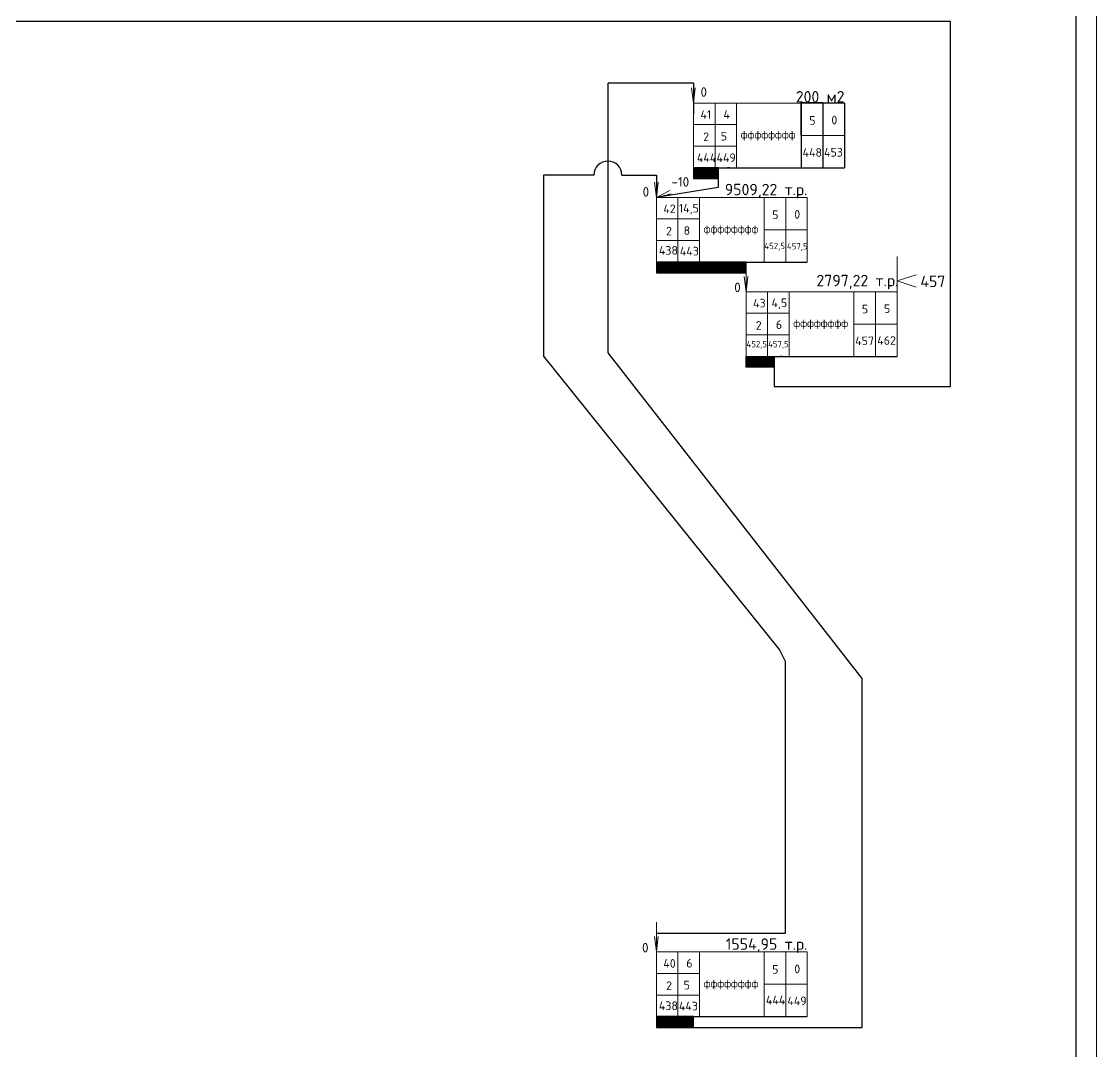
# Model space of a CAD drawing. Header units: millimetres. Extents: x -152693 to 518302, y -31658 to 793547.
# Drawn here: x -92232 to -64388, y 48391 to 75074 of the extents above; entities that cross this region are included whole.
import ezdxf

# ---------------------------------------------------------------- set-up
doc = ezdxf.new("R2010")
doc.units = ezdxf.units.MM
doc.styles.add('PDF ISOCPEUR', font='isocpeur.ttf')
doc.styles.add('ГОСТ 450', font='isocpeur.ttf', dxfattribs={"height": 450})

msp = doc.modelspace()

# ---------------------------------------------------------------- hatches: boundary and pattern name
at = {"lineweight": 20}
h = msp.add_hatch(color=5, dxfattribs=at)
h.dxf.hatch_style = 1
h.paths.add_polyline_path([(-74827.33864, 71006.14534), (-74667.04961, 71006.14534), (-74667.04961, 71285.49821), (-74827.33864, 71285.49821)])
h = msp.add_hatch(color=5, dxfattribs=at)
h.dxf.hatch_style = 1
h.paths.add_polyline_path([(-74827.33864, 71006.14534), (-74667.04961, 71006.14534), (-74667.04961, 71285.49821), (-74827.33864, 71285.49821)])
h = msp.add_hatch(color=5, dxfattribs=at)
h.dxf.hatch_style = 1
h.paths.add_polyline_path([(-74667.04961, 71006.14534), (-74506.76058, 71006.14534), (-74506.76058, 71285.49821), (-74667.04961, 71285.49821)])
h = msp.add_hatch(color=5, dxfattribs=at)
h.dxf.hatch_style = 1
h.paths.add_polyline_path([(-74667.04961, 71006.14534), (-74506.76058, 71006.14534), (-74506.76058, 71285.49821), (-74667.04961, 71285.49821)])
h = msp.add_hatch(color=5, dxfattribs=at)
h.dxf.hatch_style = 1
h.paths.add_polyline_path([(-74506.76058, 71006.14534), (-74346.47154, 71006.14534), (-74346.47154, 71285.49821), (-74506.76058, 71285.49821)])
h = msp.add_hatch(color=5, dxfattribs=at)
h.dxf.hatch_style = 1
h.paths.add_polyline_path([(-74506.76058, 71006.14534), (-74346.47154, 71006.14534), (-74346.47154, 71285.49821), (-74506.76058, 71285.49821)])
h = msp.add_hatch(color=5, dxfattribs=at)
h.dxf.hatch_style = 1
h.paths.add_polyline_path([(-74346.47154, 71006.14534), (-74186.18251, 71006.14534), (-74186.18251, 71285.49821), (-74346.47154, 71285.49821)])
h = msp.add_hatch(color=5, dxfattribs=at)
h.dxf.hatch_style = 1
h.paths.add_polyline_path([(-74346.47154, 71006.14534), (-74186.18251, 71006.14534), (-74186.18251, 71285.49821), (-74346.47154, 71285.49821)])
h = msp.add_hatch(color=1, dxfattribs=at)
h.dxf.hatch_style = 1
h.paths.add_polyline_path([(-75789.07283, 68562.63435), (-75628.7838, 68562.63435), (-75628.7838, 68841.98722), (-75789.07283, 68841.98722)])
h = msp.add_hatch(color=1, dxfattribs=at)
h.dxf.hatch_style = 1
h.paths.add_polyline_path([(-75628.7838, 68562.63435), (-75468.49476, 68562.63435), (-75468.49476, 68841.98722), (-75628.7838, 68841.98722)])
h = msp.add_hatch(color=1, dxfattribs=at)
h.dxf.hatch_style = 1
h.paths.add_polyline_path([(-75468.49476, 68562.63435), (-75308.20573, 68562.63435), (-75308.20573, 68841.98722), (-75468.49476, 68841.98722)])
h = msp.add_hatch(color=1, dxfattribs=at)
h.dxf.hatch_style = 1
h.paths.add_polyline_path([(-75308.20573, 68562.63435), (-75147.9167, 68562.63435), (-75147.9167, 68841.98722), (-75308.20573, 68841.98722)])
h = msp.add_hatch(color=1, dxfattribs=at)
h.dxf.hatch_style = 1
h.paths.add_polyline_path([(-75147.9167, 68562.63435), (-74987.62767, 68562.63435), (-74987.62767, 68841.98722), (-75147.9167, 68841.98722)])
h = msp.add_hatch(color=1, dxfattribs=at)
h.dxf.hatch_style = 1
h.paths.add_polyline_path([(-74987.62767, 68562.63435), (-74827.33864, 68562.63435), (-74827.33864, 68841.98722), (-74987.62767, 68841.98722)])
h = msp.add_hatch(color=1, dxfattribs=at)
h.dxf.hatch_style = 1
h.paths.add_polyline_path([(-74827.33864, 68562.63435), (-74667.04961, 68562.63435), (-74667.04961, 68841.98722), (-74827.33864, 68841.98722)])
h = msp.add_hatch(color=1, dxfattribs=at)
h.dxf.hatch_style = 1
h.paths.add_polyline_path([(-74667.04961, 68562.63435), (-74506.76058, 68562.63435), (-74506.76058, 68841.98722), (-74667.04961, 68841.98722)])
h = msp.add_hatch(color=1, dxfattribs=at)
h.dxf.hatch_style = 1
h.paths.add_polyline_path([(-74506.76058, 68562.63435), (-74346.47154, 68562.63435), (-74346.47154, 68841.98722), (-74506.76058, 68841.98722)])
h = msp.add_hatch(color=1, dxfattribs=at)
h.dxf.hatch_style = 1
h.paths.add_polyline_path([(-74346.47154, 68562.63435), (-74186.18251, 68562.63435), (-74186.18251, 68841.98722), (-74346.47154, 68841.98722)])
h = msp.add_hatch(color=1, dxfattribs=at)
h.dxf.hatch_style = 1
h.paths.add_polyline_path([(-74186.18251, 68562.63435), (-74025.89348, 68562.63435), (-74025.89348, 68841.98722), (-74186.18251, 68841.98722)])
h = msp.add_hatch(color=1, dxfattribs=at)
h.dxf.hatch_style = 1
h.paths.add_polyline_path([(-74025.89348, 68562.63435), (-73865.60445, 68562.63435), (-73865.60445, 68841.98722), (-74025.89348, 68841.98722)])
h = msp.add_hatch(color=1, dxfattribs=at)
h.dxf.hatch_style = 1
h.paths.add_polyline_path([(-73865.60445, 68562.63435), (-73705.31542, 68562.63435), (-73705.31542, 68841.98722), (-73865.60445, 68841.98722)])
h = msp.add_hatch(color=1, dxfattribs=at)
h.dxf.hatch_style = 1
h.paths.add_polyline_path([(-73705.31542, 68562.63435), (-73545.02639, 68562.63435), (-73545.02639, 68841.98722), (-73705.31542, 68841.98722)])
h = msp.add_hatch(color=1, dxfattribs=at)
h.dxf.hatch_style = 1
h.paths.add_polyline_path([(-73625.1709, 68562.63435), (-73464.88187, 68562.63435), (-73464.88187, 68841.98722), (-73625.1709, 68841.98722)])
h = msp.add_hatch(color=1, dxfattribs=at)
h.dxf.hatch_style = 1
h.paths.add_polyline_path([(-73464.88187, 66119.12337), (-73304.59284, 66119.12337), (-73304.59284, 66398.47624), (-73464.88187, 66398.47624)])
h = msp.add_hatch(color=1, dxfattribs=at)
h.dxf.hatch_style = 1
h.paths.add_polyline_path([(-73304.59284, 66119.12337), (-73144.30381, 66119.12337), (-73144.30381, 66398.47624), (-73304.59284, 66398.47624)])
h = msp.add_hatch(color=1, dxfattribs=at)
h.dxf.hatch_style = 1
h.paths.add_polyline_path([(-73144.30381, 66119.12337), (-72984.01478, 66119.12337), (-72984.01478, 66398.47624), (-73144.30381, 66398.47624)])
h = msp.add_hatch(color=1, dxfattribs=at)
h.dxf.hatch_style = 1
h.paths.add_polyline_path([(-72984.01478, 66119.12337), (-72823.72575, 66119.12337), (-72823.72575, 66398.47624), (-72984.01478, 66398.47624)])
h = msp.add_hatch(color=1, dxfattribs=at)
h.dxf.hatch_style = 1
h.paths.add_polyline_path([(-72894.00243, 66119.12337), (-72733.7134, 66119.12337), (-72733.7134, 66398.47624), (-72894.00243, 66398.47624)])
at = {"lineweight": 20, "true_color": 0xed1f24}
h = msp.add_hatch(color=240, dxfattribs=at)
h.dxf.hatch_style = 1
h.paths.add_polyline_path([(-75789.07283, 49014.54647), (-75628.7838, 49014.54647), (-75628.7838, 49293.89935), (-75789.07283, 49293.89935)])
h = msp.add_hatch(color=240, dxfattribs=at)
h.dxf.hatch_style = 1
h.paths.add_polyline_path([(-75789.07283, 49014.54647), (-75628.7838, 49014.54647), (-75628.7838, 49293.89935), (-75789.07283, 49293.89935)])
h = msp.add_hatch(color=240, dxfattribs=at)
h.dxf.hatch_style = 1
h.paths.add_polyline_path([(-75628.7838, 49014.54647), (-75468.49476, 49014.54647), (-75468.49476, 49293.89935), (-75628.7838, 49293.89935)])
h = msp.add_hatch(color=240, dxfattribs=at)
h.dxf.hatch_style = 1
h.paths.add_polyline_path([(-75628.7838, 49014.54647), (-75468.49476, 49014.54647), (-75468.49476, 49293.89935), (-75628.7838, 49293.89935)])
h = msp.add_hatch(color=240, dxfattribs=at)
h.dxf.hatch_style = 1
h.paths.add_polyline_path([(-75468.49476, 49014.54647), (-75308.20573, 49014.54647), (-75308.20573, 49293.89935), (-75468.49476, 49293.89935)])
h = msp.add_hatch(color=240, dxfattribs=at)
h.dxf.hatch_style = 1
h.paths.add_polyline_path([(-75468.49476, 49014.54647), (-75308.20573, 49014.54647), (-75308.20573, 49293.89935), (-75468.49476, 49293.89935)])
h = msp.add_hatch(color=240, dxfattribs=at)
h.dxf.hatch_style = 1
h.paths.add_polyline_path([(-75308.20573, 49014.54647), (-75147.9167, 49014.54647), (-75147.9167, 49293.89935), (-75308.20573, 49293.89935)])
h = msp.add_hatch(color=240, dxfattribs=at)
h.dxf.hatch_style = 1
h.paths.add_polyline_path([(-75308.20573, 49014.54647), (-75147.9167, 49014.54647), (-75147.9167, 49293.89935), (-75308.20573, 49293.89935)])
h = msp.add_hatch(color=240, dxfattribs=at)
h.dxf.hatch_style = 1
h.paths.add_polyline_path([(-75147.9167, 49014.54647), (-74987.62767, 49014.54647), (-74987.62767, 49293.89935), (-75147.9167, 49293.89935)])
h = msp.add_hatch(color=240, dxfattribs=at)
h.dxf.hatch_style = 1
h.paths.add_polyline_path([(-75147.9167, 49014.54647), (-74987.62767, 49014.54647), (-74987.62767, 49293.89935), (-75147.9167, 49293.89935)])
h = msp.add_hatch(color=240, dxfattribs=at)
h.dxf.hatch_style = 1
h.paths.add_polyline_path([(-74987.62767, 49014.54647), (-74827.33864, 49014.54647), (-74827.33864, 49293.89935), (-74987.62767, 49293.89935)])
h = msp.add_hatch(color=240, dxfattribs=at)
h.dxf.hatch_style = 1
h.paths.add_polyline_path([(-74987.62767, 49014.54647), (-74827.33864, 49014.54647), (-74827.33864, 49293.89935), (-74987.62767, 49293.89935)])

# ---------------------------------------------------------------- linework, layer by layer
at = {"color": 0, "lineweight": 30, "ltscale": 1000}
for p, q in [((-64913.2664, 56712.26969), (-64913.2664, 87897.26969)), ((-64913.2664, 26577.26969), (-64913.2664, 56712.26969))]:
    msp.add_line(p, q, dxfattribs=at)
for p, q in [((-70055.09251, 75070.12998), (-145974.27143, 75070.12998)), ((-68172.83834, 75070.12998), (-70055.09251, 75070.12998)), ((-68172.83834, 65617.96377), (-68172.83834, 75070.12998)), ((-77037.53176, 66491.38282), (-77037.53176, 73478.44794)), ((-74827.33864, 73478.44794), (-77037.53176, 73478.44794)), ((-74827.33864, 73478.44794), (-74827.33864, 72682.26257)), ((-72033.80992, 72123.55683), (-72033.80992, 72976.57413)), ((-72033.80992, 72976.57413), (-72033.80992, 71285.49821)), ((-70916.39843, 72961.61544), (-72033.80992, 72976.57413)), ((-72033.80992, 72976.57413), (-71475.10417, 72969.09479)), ((-71475.10417, 72969.09479), (-71475.10417, 71285.49821)), ((-70916.39843, 72961.61544), (-70916.39843, 71285.49821)), ((-74827.33864, 71285.49821), (-73685.57975, 71285.49821)), ((-74827.33864, 71285.49821), (-70916.39843, 71285.49821)), ((-74827.33864, 71285.49821), (-70916.39843, 71285.49821)), ((-74827.33864, 71285.49821), (-72871.86853, 71285.49821)), ((-74827.33864, 71285.49821), (-70916.39843, 71285.49821)), ((-74827.33864, 71285.49821), (-70916.39843, 71285.49821)), ((-74827.33864, 71285.49821), (-70916.39843, 71285.49821)), ((-74186.18251, 71285.49821), (-74827.33864, 71285.49821)), ((-74827.33864, 71285.49821), (-74827.33864, 71006.14534)), ((-74186.18251, 71285.49821), (-74186.18251, 70772.73015)), ((-73896.1624, 71285.49821), (-73945.74897, 71285.49821)), ((-77407.43382, 71093.68698), (-78713.00068, 71093.68698)), ((-78713.00068, 71093.68698), (-78713.00068, 66415.74727)), ((-76682.35385, 71093.68698), (-75789.07283, 71093.68698)), ((-75789.07283, 71093.68698), (-75789.07283, 70518.10446)), ((-74827.33864, 71006.14534), (-74186.18251, 71006.14534)), ((-74186.18251, 70772.73015), (-75789.07283, 70518.10446)), ((-75789.07283, 68841.98722), (-74647.31394, 68841.98722)), ((-75789.07283, 68841.98722), (-71878.13262, 68841.98722)), ((-75789.07283, 68841.98722), (-71878.13262, 68841.98722)), ((-75789.07283, 68841.98722), (-74159.51441, 68841.98722)), ((-75789.07283, 68841.98722), (-71878.13262, 68841.98722)), ((-75789.07283, 68841.98722), (-71878.13262, 68841.98722)), ((-75789.07283, 68841.98722), (-71878.13262, 68841.98722)), ((-75789.07283, 68841.98722), (-75789.07283, 68562.63435)), ((-73461.13222, 68841.98722), (-75789.07283, 68841.98722)), ((-74857.89659, 68841.98722), (-74907.48315, 68841.98722)), ((-73464.88187, 68562.63435), (-73461.13222, 68841.98722)), ((-75789.07283, 68562.63435), (-73464.88187, 68562.63435)), ((-72603.15352, 58804.78148), (-78713.00068, 66415.74727)), ((-70459.27931, 58056.61674), (-77037.53176, 66491.38282)), ((-73464.88187, 66398.47624), (-72323.12298, 66398.47624)), ((-73464.88187, 66398.47624), (-69553.94166, 66398.47624)), ((-73464.88187, 66398.47624), (-69553.94166, 66398.47624)), ((-73464.88187, 66398.47624), (-71835.32345, 66398.47624)), ((-73464.88187, 66398.47624), (-69553.94166, 66398.47624)), ((-73464.88187, 66398.47624), (-69553.94166, 66398.47624)), ((-73464.88187, 66398.47624), (-69553.94166, 66398.47624)), ((-73464.88187, 66119.12337), (-73464.88187, 66398.47624)), ((-73464.88187, 66398.47624), (-72733.7134, 66398.47624)), ((-72733.7134, 66398.47624), (-72733.7134, 65617.96377)), ((-72533.70563, 66398.47624), (-72583.2922, 66398.47624)), ((-72733.7134, 66119.12337), (-73464.88187, 66119.12337)), ((-72733.7134, 65617.96377), (-68172.83834, 65617.96377)), ((-72443.90259, 58496.40101), (-72603.15352, 58804.78148)), ((-72443.06542, 51458.05746), (-72443.90259, 58496.40101)), ((-70459.27931, 58056.61674), (-70459.27931, 58056.61674)), ((-70459.27931, 49014.54647), (-70459.27931, 58056.61674)), ((-75789.07283, 51458.05746), (-72443.06542, 51458.05746)), ((-72602.27966, 51458.05746), (-72443.06542, 51458.05746))]:
    msp.add_line(p, q)
at = {"lineweight": 20}
for p, q in [((-70916.39843, 72961.61544), (-74827.33864, 72961.61544)), ((-74268.63289, 72961.61544), (-74268.63289, 71285.49821)), ((-73709.92715, 72961.61544), (-73709.92715, 71285.49821)), ((-74827.33864, 72682.26257), (-74827.33864, 71285.49821)), ((-74827.33864, 72402.9097), (-73709.92715, 72402.9097)), ((-72033.80992, 72123.55683), (-70916.39843, 72123.55683)), ((-74827.33864, 71844.20395), (-73709.92715, 71844.20395)), ((-74827.33864, 71285.49821), (-70916.39843, 71285.49821)), ((-71878.13262, 70518.10446), (-75789.07283, 70518.10446)), ((-75789.07283, 70518.10446), (-75789.07283, 68841.98722)), ((-75230.36708, 70518.10446), (-75230.36708, 68841.98722)), ((-74671.66134, 70518.10446), (-74671.66134, 68841.98722)), ((-72995.5441, 70518.10446), (-72995.5441, 68841.98722)), ((-72436.83836, 70518.10446), (-72436.83836, 68841.98722)), ((-71878.13262, 70518.10446), (-71878.13262, 68841.98722)), ((-75789.07283, 69959.39871), (-74671.66134, 69959.39871)), ((-72995.5441, 69680.04584), (-71878.13262, 69680.04584)), ((-75789.07283, 69400.69297), (-74671.66134, 69400.69297)), ((-75789.07283, 68841.98722), (-71878.13262, 68841.98722)), ((-69553.94166, 68074.59347), (-73464.88187, 68074.59347)), ((-72906.17613, 68074.59347), (-72906.17613, 66398.47624)), ((-72347.47038, 68074.59347), (-72347.47038, 66398.47624)), ((-70671.35315, 68074.59347), (-70671.35315, 66398.47624)), ((-70112.6474, 68074.59347), (-70112.6474, 66398.47624)), ((-69553.94166, 68074.59347), (-69553.94166, 66398.47624)), ((-73464.88187, 67795.2406), (-73464.88187, 66398.47624)), ((-73464.88187, 67515.88773), (-72347.47038, 67515.88773)), ((-70671.35315, 67236.53486), (-69553.94166, 67236.53486)), ((-73464.88187, 66957.18198), (-72347.47038, 66957.18198)), ((-73464.88187, 66398.47624), (-69553.94166, 66398.47624))]:
    msp.add_line(p, q, dxfattribs=at)
at = {"color": 240, "lineweight": 20, "true_color": 0xed1f24}
for p, q in [((-71878.13262, 50970.01658), (-75789.07283, 50970.01658)), ((-75230.36708, 50970.01658), (-75230.36708, 49293.89935)), ((-74671.66134, 50970.01658), (-74671.66134, 49293.89935)), ((-72995.5441, 50970.01658), (-72995.5441, 49293.89935)), ((-72436.83836, 50970.01658), (-72436.83836, 49293.89935)), ((-71878.13262, 50970.01658), (-71878.13262, 49293.89935)), ((-75789.07283, 50690.66371), (-75789.07283, 49293.89935)), ((-75789.07283, 50411.31083), (-74671.66134, 50411.31083)), ((-72995.5441, 50131.95796), (-71878.13262, 50131.95796)), ((-75789.07283, 49852.60509), (-74671.66134, 49852.60509)), ((-75789.07283, 49293.89935), (-71878.13262, 49293.89935))]:
    msp.add_line(p, q, dxfattribs=at)
at = {"color": 240, "true_color": 0xed1f24}
for p, q in [((-75789.07283, 49293.89935), (-74647.31394, 49293.89935)), ((-75789.07283, 49293.89935), (-71878.13262, 49293.89935)), ((-75789.07283, 49293.89935), (-71878.13262, 49293.89935)), ((-75789.07283, 49293.89935), (-74159.51441, 49293.89935)), ((-75789.07283, 49293.89935), (-71878.13262, 49293.89935)), ((-75789.07283, 49293.89935), (-71878.13262, 49293.89935)), ((-75789.07283, 49293.89935), (-71878.13262, 49293.89935)), ((-75789.07283, 49293.89935), (-75789.07283, 49014.54647)), ((-74827.33864, 49293.89935), (-75789.07283, 49293.89935)), ((-74827.33864, 49014.54647), (-74827.33864, 49293.89935)), ((-75789.07283, 49014.54647), (-74827.33864, 49014.54647)), ((-74827.33864, 49014.54647), (-70459.27931, 49014.54647))]:
    msp.add_line(p, q, dxfattribs=at)
at = {"color": 0, "linetype": 'ByBlock', "lineweight": 15, "ltscale": 20}
msp.add_lwpolyline([(-152693.2664, 26052.26969), (-64388.2664, 26052.26969), (-64388.2664, 88422.26969), (-152693.2664, 88422.26969)], close=True, dxfattribs=at)
at = {"lineweight": 20}
for points in [[(-74782.79623, 73353.58865), (-74827.33864, 72961.61544), (-74876.33529, 73353.58865)], [(-75744.53042, 70910.07766), (-75789.07283, 70518.10446), (-75838.06948, 70910.07766)], [(-75404.73845, 70607.06569), (-75789.07283, 70518.10446), (-75435.98661, 70695.23093)], [(-73464.88187, 68841.98722), (-73464.88187, 67795.2406)], [(-69553.94166, 68982.58465), (-69553.94166, 67726.48871)], [(-69060.18817, 68191.78365), (-69553.94166, 68354.53668), (-69060.18817, 68509.19972)], [(-73420.33946, 68466.56668), (-73464.88187, 68074.59347), (-73513.87852, 68466.56668)], [(-73420.33946, 68466.56668), (-73464.88187, 68074.59347), (-73513.87852, 68466.56668)]]:
    msp.add_lwpolyline(points, dxfattribs=at)
at = {"color": 5, "lineweight": 20}
for points in [[(-74827.33864, 71285.49821), (-74667.04961, 71285.49821), (-74667.04961, 71006.14534), (-74827.33864, 71006.14534)], [(-74827.33864, 71285.49821), (-74667.04961, 71285.49821), (-74667.04961, 71006.14534), (-74827.33864, 71006.14534)], [(-74667.04961, 71285.49821), (-74506.76058, 71285.49821), (-74506.76058, 71006.14534), (-74667.04961, 71006.14534)], [(-74667.04961, 71285.49821), (-74506.76058, 71285.49821), (-74506.76058, 71006.14534), (-74667.04961, 71006.14534)], [(-74506.76058, 71285.49821), (-74346.47154, 71285.49821), (-74346.47154, 71006.14534), (-74506.76058, 71006.14534)], [(-74506.76058, 71285.49821), (-74346.47154, 71285.49821), (-74346.47154, 71006.14534), (-74506.76058, 71006.14534)], [(-74346.47154, 71285.49821), (-74186.18251, 71285.49821), (-74186.18251, 71006.14534), (-74346.47154, 71006.14534)], [(-74346.47154, 71285.49821), (-74186.18251, 71285.49821), (-74186.18251, 71006.14534), (-74346.47154, 71006.14534)]]:
    msp.add_lwpolyline(points, close=True, dxfattribs=at)
at = {"color": 1, "lineweight": 20}
for points in [[(-75789.07283, 68841.98722), (-75628.7838, 68841.98722), (-75628.7838, 68562.63435), (-75789.07283, 68562.63435)], [(-75628.7838, 68841.98722), (-75468.49476, 68841.98722), (-75468.49476, 68562.63435), (-75628.7838, 68562.63435)], [(-75468.49476, 68841.98722), (-75308.20573, 68841.98722), (-75308.20573, 68562.63435), (-75468.49476, 68562.63435)], [(-75308.20573, 68841.98722), (-75147.9167, 68841.98722), (-75147.9167, 68562.63435), (-75308.20573, 68562.63435)], [(-75147.9167, 68841.98722), (-74987.62767, 68841.98722), (-74987.62767, 68562.63435), (-75147.9167, 68562.63435)], [(-74987.62767, 68841.98722), (-74827.33864, 68841.98722), (-74827.33864, 68562.63435), (-74987.62767, 68562.63435)], [(-74827.33864, 68841.98722), (-74667.04961, 68841.98722), (-74667.04961, 68562.63435), (-74827.33864, 68562.63435)], [(-74667.04961, 68841.98722), (-74506.76058, 68841.98722), (-74506.76058, 68562.63435), (-74667.04961, 68562.63435)], [(-74506.76058, 68841.98722), (-74346.47154, 68841.98722), (-74346.47154, 68562.63435), (-74506.76058, 68562.63435)], [(-74346.47154, 68841.98722), (-74186.18251, 68841.98722), (-74186.18251, 68562.63435), (-74346.47154, 68562.63435)], [(-74186.18251, 68841.98722), (-74025.89348, 68841.98722), (-74025.89348, 68562.63435), (-74186.18251, 68562.63435)], [(-74025.89348, 68841.98722), (-73865.60445, 68841.98722), (-73865.60445, 68562.63435), (-74025.89348, 68562.63435)], [(-73865.60445, 68841.98722), (-73705.31542, 68841.98722), (-73705.31542, 68562.63435), (-73865.60445, 68562.63435)], [(-73705.31542, 68841.98722), (-73545.02639, 68841.98722), (-73545.02639, 68562.63435), (-73705.31542, 68562.63435)], [(-73625.1709, 68841.98722), (-73464.88187, 68841.98722), (-73464.88187, 68562.63435), (-73625.1709, 68562.63435)], [(-73464.88187, 66398.47624), (-73304.59284, 66398.47624), (-73304.59284, 66119.12337), (-73464.88187, 66119.12337)], [(-73304.59284, 66398.47624), (-73144.30381, 66398.47624), (-73144.30381, 66119.12337), (-73304.59284, 66119.12337)], [(-73144.30381, 66398.47624), (-72984.01478, 66398.47624), (-72984.01478, 66119.12337), (-73144.30381, 66119.12337)], [(-72984.01478, 66398.47624), (-72823.72575, 66398.47624), (-72823.72575, 66119.12337), (-72984.01478, 66119.12337)], [(-72894.00243, 66398.47624), (-72733.7134, 66398.47624), (-72733.7134, 66119.12337), (-72894.00243, 66119.12337)]]:
    msp.add_lwpolyline(points, close=True, dxfattribs=at)
at = {"color": 240, "lineweight": 20, "true_color": 0xed1f24}
for points in [[(-75789.07283, 51737.41033), (-75789.07283, 50690.66371)], [(-75744.53042, 51372.31021), (-75789.07283, 50980.33701), (-75838.06948, 51372.31021)]]:
    msp.add_lwpolyline(points, dxfattribs=at)
for points in [[(-75789.07283, 49293.89935), (-75628.7838, 49293.89935), (-75628.7838, 49014.54647), (-75789.07283, 49014.54647)], [(-75789.07283, 49293.89935), (-75628.7838, 49293.89935), (-75628.7838, 49014.54647), (-75789.07283, 49014.54647)], [(-75628.7838, 49293.89935), (-75468.49476, 49293.89935), (-75468.49476, 49014.54647), (-75628.7838, 49014.54647)], [(-75628.7838, 49293.89935), (-75468.49476, 49293.89935), (-75468.49476, 49014.54647), (-75628.7838, 49014.54647)], [(-75468.49476, 49293.89935), (-75308.20573, 49293.89935), (-75308.20573, 49014.54647), (-75468.49476, 49014.54647)], [(-75468.49476, 49293.89935), (-75308.20573, 49293.89935), (-75308.20573, 49014.54647), (-75468.49476, 49014.54647)], [(-75308.20573, 49293.89935), (-75147.9167, 49293.89935), (-75147.9167, 49014.54647), (-75308.20573, 49014.54647)], [(-75308.20573, 49293.89935), (-75147.9167, 49293.89935), (-75147.9167, 49014.54647), (-75308.20573, 49014.54647)], [(-75147.9167, 49293.89935), (-74987.62767, 49293.89935), (-74987.62767, 49014.54647), (-75147.9167, 49014.54647)], [(-75147.9167, 49293.89935), (-74987.62767, 49293.89935), (-74987.62767, 49014.54647), (-75147.9167, 49014.54647)], [(-74987.62767, 49293.89935), (-74827.33864, 49293.89935), (-74827.33864, 49014.54647), (-74987.62767, 49014.54647)], [(-74987.62767, 49293.89935), (-74827.33864, 49293.89935), (-74827.33864, 49014.54647), (-74987.62767, 49014.54647)]]:
    msp.add_lwpolyline(points, close=True, dxfattribs=at)
msp.add_arc((-77044.89384, 71093.68698), 362.53998, 0, 180)

# ---------------------------------------------------------------- texts
at = {"lineweight": 20, "style": 'PDF ISOCPEUR'}
for s, insert, char_height, attachment_point in [('0', (-74645.04715, 73123.32151), 246.89718, 7), ('200 м2', (-70916.39843, 73124.71244), 296.276621, 6), ('0', (-71255.16207, 72409.2144), 223.4823, 7), ('2', (-74575.54133, 71975.8495), 223.4823, 7), ('444', (-74738.97806, 71432.00441), 223.482298, 7), ('448', (-72002.7499, 71568.93111), 223.482298, 7), ('453', (-71445.07022, 71574.43862), 223.482298, 7), ('-10', (-75398.71241, 70796.19703), 246.897184, 7), ('0', (-76144.46891, 70536.99029), 246.89718, 7), ('9509,22 т.р.', (-71878.13262, 70681.20146), 296.2766207, 6), ('0', (-72216.89625, 69965.70342), 223.4823, 7), ('2', (-75537.27552, 69532.33851), 223.4823, 7), ('452,5', (-72989.80748, 69138.27297), 164.259489, 7), ('457,5', (-72405.47946, 69130.56527), 164.259489, 7), ('438', (-75721.76159, 69031.92356), 223.482298, 7), ('2797,22 т.р.', (-69522.64795, 68323.36383), 296.2766207, 6), ('0', (-73772.2245, 68062.49506), 246.89718, 7), ('5', (-69892.7053, 67522.19243), 223.4823, 7), ('2', (-73213.08456, 67088.82753), 223.4823, 7), ('457', (-70638.9518, 66689.42155), 223.482298, 7), ('462', (-70066.57712, 66698.42331), 223.482298, 7), ('452,5', (-73451.30732, 66596.22536), 162.918595, 7)]:
    msp.add_mtext(s, dxfattribs=dict(at, insert=insert, char_height=char_height, attachment_point=attachment_point))
at = {"lineweight": 20, "attachment_point": 7, "style": 'PDF ISOCPEUR'}
for s, insert, char_height, width in [('41', (-74646.04228, 72552.80737), 223.482298, 1189.1897492), ('4', (-74051.14467, 72557.26131), 223.4823, 480.4869403), ('5', (-71826.97056, 72398.67618), 223.4823, 671.0601081), ('5', (-74119.98336, 71990.96692), 223.4823, 2282.4887686), ('449', (-74231.17665, 71433.48059), 223.482298, 671.0601081), ('42', (-75607.77647, 70109.29639), 223.482298, 1189.1897492), ('14,5', (-75205.20852, 70074.34544), 223.482298, 480.4869403), ('5', (-72788.70475, 69955.1652), 223.4823, 671.0601081), ('8', (-75081.71755, 69547.45594), 223.4823, 2282.4887686), ('443', (-75180.04339, 69013.27913), 223.482298, 671.0601081), ('457', (-68949.52799, 68192.49026), 296.276621, 74.6380046), ('43', (-73283.58552, 67665.7854), 223.482298, 1189.1897492), ('4,5', (-72806.31767, 67623.44633), 223.482298, 480.4869403), ('5', (-70464.51379, 67511.65421), 223.4823, 671.0601081), ('6', (-72692.648, 67109.83693), 223.4823, 2282.4887686), ('457,5', (-72892.23603, 66597.36673), 162.918595, 489.2028188)]:
    msp.add_mtext(s, dxfattribs=dict(at, insert=insert, char_height=char_height, width=width))
at = {"lineweight": 20, "char_height": 201.1340681, "attachment_point": 5, "style": 'ГОСТ 450'}
for insert in [(-72893.63257, 72118.27609), (-73855.36676, 69674.76511), (-71531.17581, 67231.25412)]:
    msp.add_mtext_dynamic_manual_height_columns('\\pxt6;фффффффф', width=1840.7337255, gutter_width=10.02812, heights=[0], dxfattribs=dict(at, insert=insert))
at = {"color": 240, "lineweight": 20, "true_color": 0xed1f24, "style": 'PDF ISOCPEUR'}
for s, insert, char_height, attachment_point in [('1554,95 т.р.', (-71878.13262, 51133.11358), 296.2766207, 6), ('0', (-76160.10379, 50957.91816), 246.89718, 7), ('0', (-72216.89625, 50417.61554), 223.4823, 7), ('2', (-75537.27552, 49984.25063), 223.4823, 7), ('438', (-75723.01898, 49464.84659), 223.482298, 7), ('444', (-72952.34714, 49612.06029), 223.482298, 7), ('449', (-72396.14179, 49590.32258), 223.482298, 7)]:
    msp.add_mtext(s, dxfattribs=dict(at, insert=insert, char_height=char_height, attachment_point=attachment_point))
at = {"color": 240, "lineweight": 20, "true_color": 0xed1f24, "attachment_point": 7, "style": 'PDF ISOCPEUR'}
for s, insert, char_height, width in [('40', (-75607.77647, 50561.20851), 223.482298, 1189.1897492), ('6', (-75012.87886, 50565.66245), 223.4823, 480.4869403), ('5', (-72788.70475, 50407.07732), 223.4823, 671.0601081), ('5', (-75081.71755, 49999.36806), 223.4823, 2282.4887686), ('443', (-75205.44132, 49455.58357), 223.482298, 671.0601081)]:
    msp.add_mtext(s, dxfattribs=dict(at, insert=insert, char_height=char_height, width=width))
at = {"color": 240, "lineweight": 20, "true_color": 0xed1f24, "insert": (-73855.36676, 50126.67723), "char_height": 201.1340681, "attachment_point": 5, "style": 'ГОСТ 450'}
msp.add_mtext_dynamic_manual_height_columns('\\pxt6;фффффффф', width=1840.7337255, gutter_width=10.02812, heights=[0], dxfattribs=at)

doc.saveas('drawing.dxf')
